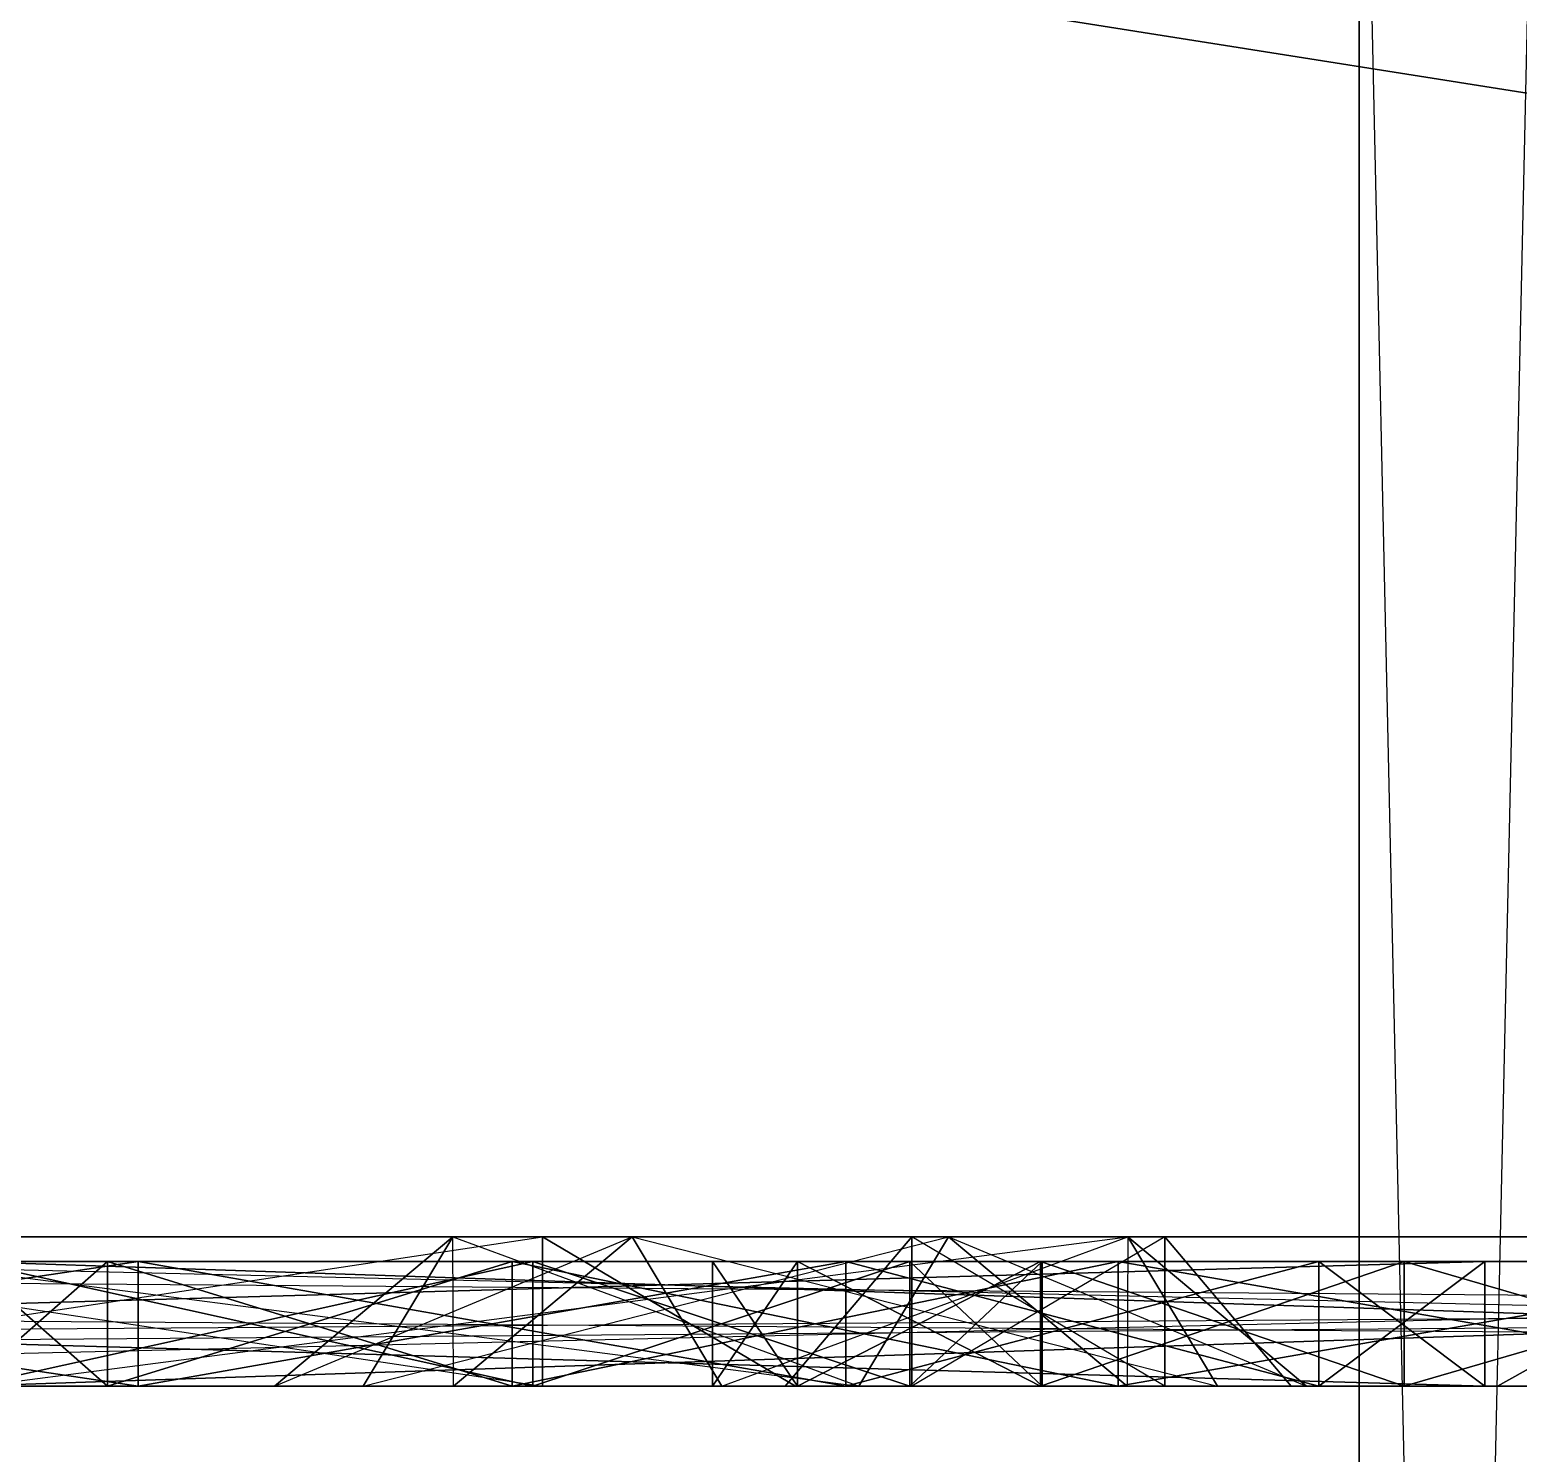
# Model space of a CAD drawing. Extents: x -14.5 to 19.3, y -2 to 15.6.
# Drawn here: x 11.976 to 12.574, y 0.473 to 1.045 of the extents above; entities that cross this region are included whole.
import ezdxf

# ---------------------------------------------------------------- set-up
doc = ezdxf.new("R2010")
doc.units = 0
doc.layers.add('UB3D', color=1, linetype='CONTINUOUS')

msp = doc.modelspace()

# ---------------------------------------------------------------- linework, layer by layer
at = {"layer": 'UB3D', "color": 175}
for points in [[(12.7, 2.25, 1.7), (12.313729, 1.061179, 1.7), (12.7, 0.999999, 1.7)], [(12.7, 2.25, 9.7), (12.7, 0.999999, 9.7), (12.313729, 1.061179, 9.7)], [(12.7, 0.999999, 1.7), (12.313729, 1.061179, 1.7), (12.313729, 1.061179, 9.7), (12.7, 0.999999, 9.7)]]:
    msp.add_3dface(points, dxfattribs=at)
at = {"layer": 'UB3D', "color": 254}
for points in [[(12.5824, -2, -1.1382), (12.7, 1.280011, -1.1382), (12.5098, -2, -1.2382)], [(12.7, 1.280011, -1.1382), (12.5098, -2, -1.2382), (12.5098, 1.280011, -1.2382)], [(12.5098, -2, -1.2382), (12.5098, 1.280011, -1.2382), (12.5098, -2, -1.3618)], [(12.5098, 1.280011, -1.2382), (12.5098, -2, -1.3618), (12.5098, 1.280011, -1.3618)], [(12.5098, -2, -1.3618), (12.5098, 1.280011, -1.3618), (12.5824, -2, -1.4618)], [(12.5098, 1.280011, -1.3618), (12.5824, -2, -1.4618), (12.5824, 1.280011, -1.4618)], [(12.5824, -2, 12.8618), (12.5824, 1.280011, 12.8618), (12.5098, -2, 12.7618)], [(12.5824, 1.280011, 12.8618), (12.5098, -2, 12.7618), (12.5098, 1.280011, 12.7618)], [(12.5098, -2, 12.7618), (12.5098, 1.280011, 12.7618), (12.5098, -2, 12.6382)], [(12.5098, 1.280011, 12.7618), (12.5098, -2, 12.6382), (12.5098, 1.280011, 12.6382)], [(12.5098, -2, 12.6382), (12.5098, 1.280011, 12.6382), (12.5824, -2, 12.5382)], [(12.5098, 1.280011, 12.6382), (12.5824, -2, 12.5382), (12.5824, 1.280011, 12.5382)]]:
    msp.add_3dface(points, dxfattribs=at)
at = {"layer": 'UB3D', "color": 2}
for points in [[(9.534, 0.56, -3.6975), (9.534, 0.5, -3.761), (17.334, 0.56, -3.6975)], [(9.534, 0.5, -3.761), (17.334, 0.56, -3.6975), (17.334, 0.5, -3.761)], [(9.534, 0.5, -3.507), (9.534, 0.56, -3.5705), (17.334, 0.5, -3.507)], [(9.534, 0.56, -3.5705), (17.334, 0.5, -3.507), (17.334, 0.56, -3.5705)], [(9.534, 0.56, -3.6975), (9.534, 0.56, -3.5705), (17.334, 0.56, -3.6975)], [(9.534, 0.56, -3.5705), (17.334, 0.56, -3.6975), (17.334, 0.56, -3.5705)], [(9.534, 0.56, -14.2975), (9.534, 0.5, -14.361), (17.334, 0.56, -14.2975)], [(9.534, 0.5, -14.361), (17.334, 0.56, -14.2975), (17.334, 0.5, -14.361)], [(9.534, 0.5, -14.107), (9.534, 0.56, -14.1705), (17.334, 0.5, -14.107)], [(9.534, 0.56, -14.1705), (17.334, 0.5, -14.107), (17.334, 0.56, -14.1705)], [(9.534, 0.56, -14.2975), (9.534, 0.56, -14.1705), (17.334, 0.56, -14.2975)], [(9.534, 0.56, -14.1705), (17.334, 0.56, -14.2975), (17.334, 0.56, -14.1705)], [(11.410001, 0.56, 9.675), (11.410001, 0.5, 9.65), (13.96, 0.56, 9.675)], [(11.410001, 0.5, 9.65), (13.96, 0.56, 9.675), (13.96, 0.5, 9.65)], [(11.410001, 0.5, 9.75), (11.410001, 0.56, 9.725), (13.96, 0.5, 9.75)], [(11.410001, 0.56, 9.725), (13.96, 0.5, 9.75), (13.96, 0.56, 9.725)], [(11.410001, 0.56, 9.675), (11.410001, 0.56, 9.725), (13.96, 0.56, 9.675)], [(11.410001, 0.56, 9.725), (13.96, 0.56, 9.675), (13.96, 0.56, 9.725)], [(11.410001, 0.56, 1.675), (11.410001, 0.5, 1.65), (13.96, 0.56, 1.675)], [(11.410001, 0.5, 1.65), (13.96, 0.56, 1.675), (13.96, 0.5, 1.65)], [(11.410001, 0.5, 1.75), (11.410001, 0.56, 1.725), (13.96, 0.5, 1.75)], [(11.410001, 0.56, 1.725), (13.96, 0.5, 1.75), (13.96, 0.56, 1.725)], [(11.410001, 0.56, 1.675), (11.410001, 0.56, 1.725), (13.96, 0.56, 1.675)], [(11.410001, 0.56, 1.725), (13.96, 0.56, 1.675), (13.96, 0.56, 1.725)], [(11.783555, 0.56, 4.6212), (11.783555, 0.5, 4.5704), (12.181777, 0.56, 4.6212)], [(11.783555, 0.5, 4.5704), (12.181777, 0.56, 4.6212), (12.181777, 0.5, 4.5704)], [(11.783555, 0.5, 4.7736), (11.783555, 0.56, 4.7228), (12.181777, 0.5, 4.7736)], [(11.783555, 0.56, 4.7228), (12.181777, 0.5, 4.7736), (12.181777, 0.56, 4.7228)], [(11.783555, 0.56, 4.6212), (11.783555, 0.56, 4.7228), (12.181777, 0.56, 4.6212)], [(11.783555, 0.56, 4.7228), (12.181777, 0.56, 4.6212), (12.181777, 0.56, 4.7228)], [(11.783555, 0.56, 5.1212), (11.783555, 0.5, 5.0704), (12.181777, 0.56, 5.1212)], [(11.783555, 0.5, 5.0704), (12.181777, 0.56, 5.1212), (12.181777, 0.5, 5.0704)], [(11.783555, 0.5, 5.2736), (11.783555, 0.56, 5.2228), (12.181777, 0.5, 5.2736)], [(11.783555, 0.56, 5.2228), (12.181777, 0.5, 5.2736), (12.181777, 0.56, 5.2228)], [(11.783555, 0.56, 5.1212), (11.783555, 0.56, 5.2228), (12.181777, 0.56, 5.1212)], [(11.783555, 0.56, 5.2228), (12.181777, 0.56, 5.1212), (12.181777, 0.56, 5.2228)], [(11.81111, 0.5, 5.243681), (11.847111, 0.56, 5.20784), (12.308887, 0.5, 5.743681)], [(11.847111, 0.56, 5.20784), (12.308887, 0.5, 5.743681), (12.344888, 0.56, 5.70784)], [(11.919111, 0.56, 5.13616), (11.847111, 0.56, 5.20784), (12.416888, 0.56, 5.63616)], [(11.847111, 0.56, 5.20784), (12.416888, 0.56, 5.63616), (12.344888, 0.56, 5.70784)], [(11.919111, 0.56, 5.13616), (11.955112, 0.5, 5.100319), (12.416888, 0.56, 5.63616)], [(11.955112, 0.5, 5.100319), (12.416888, 0.56, 5.63616), (12.452889, 0.5, 5.600319)], [(12.074096, 0.5, 4.635839), (12.109776, 0.5, 4.743681), (12.145777, 0.56, 4.70784)], [(12.146096, 0.5, 4.564159), (12.074096, 0.5, 4.635839), (12.217777, 0.56, 4.63616)], [(12.074096, 0.5, 4.635839), (12.217777, 0.56, 4.63616), (12.145777, 0.56, 4.70784)], [(12.074096, 0.5, 5.208161), (12.145777, 0.56, 5.13616), (12.109776, 0.5, 5.100319)], [(12.074096, 0.5, 5.208161), (12.146096, 0.5, 5.279841), (12.145777, 0.56, 5.13616)], [(12.109776, 0.5, 4.743681), (12.145777, 0.56, 4.70784), (12.308887, 0.5, 4.943681)], [(12.145777, 0.56, 5.13616), (12.109776, 0.5, 5.100319), (12.344888, 0.56, 4.93616)], [(12.109776, 0.5, 5.100319), (12.344888, 0.56, 4.93616), (12.308887, 0.5, 4.900319)], [(12.145777, 0.56, 4.70784), (12.308887, 0.5, 4.943681), (12.344888, 0.56, 4.90784)], [(12.217777, 0.56, 4.63616), (12.145777, 0.56, 4.70784), (12.416888, 0.56, 4.83616)], [(12.145777, 0.56, 4.70784), (12.416888, 0.56, 4.83616), (12.344888, 0.56, 4.90784)], [(12.146096, 0.5, 5.279841), (12.145777, 0.56, 5.13616), (12.217777, 0.56, 5.20784)], [(12.145777, 0.56, 5.13616), (12.217777, 0.56, 5.20784), (12.344888, 0.56, 4.93616)], [(12.146096, 0.5, 4.564159), (12.217777, 0.56, 4.63616), (12.253778, 0.5, 4.600319)], [(12.146096, 0.5, 5.279841), (12.253778, 0.5, 5.243681), (12.217777, 0.56, 5.20784)], [(12.181777, 0.56, 4.6212), (12.181777, 0.5, 4.5704), (12.283377, 0.5, 4.6212)], [(12.181777, 0.5, 4.7736), (12.181777, 0.56, 4.7228), (12.283377, 0.5, 4.7228)], [(12.181777, 0.56, 4.6212), (12.181777, 0.56, 4.7228), (12.283377, 0.5, 4.6212)], [(12.181777, 0.56, 4.7228), (12.283377, 0.5, 4.6212), (12.283377, 0.5, 4.7228)], [(12.181777, 0.56, 5.1212), (12.181777, 0.5, 5.0704), (12.283377, 0.5, 5.1212)], [(12.181777, 0.5, 5.2736), (12.181777, 0.56, 5.2228), (12.283377, 0.5, 5.2228)], [(12.181777, 0.56, 5.1212), (12.181777, 0.56, 5.2228), (12.283377, 0.5, 5.1212)], [(12.181777, 0.56, 5.2228), (12.283377, 0.5, 5.1212), (12.283377, 0.5, 5.2228)], [(12.217777, 0.56, 4.63616), (12.253778, 0.5, 4.600319), (12.416888, 0.56, 4.83616)], [(12.253778, 0.5, 5.243681), (12.217777, 0.56, 5.20784), (12.452889, 0.5, 5.043681)], [(12.217777, 0.56, 5.20784), (12.452889, 0.5, 5.043681), (12.416888, 0.56, 5.00784)], [(12.217777, 0.56, 5.20784), (12.344888, 0.56, 4.93616), (12.416888, 0.56, 5.00784)], [(12.253778, 0.5, 4.600319), (12.416888, 0.56, 4.83616), (12.452889, 0.5, 4.800319)], [(12.330088, 0.5, 5.0736), (12.330088, 0.56, 4.972), (12.279288, 0.5, 4.972)], [(12.330088, 0.56, 4.972), (12.279288, 0.5, 4.972), (12.330088, 0.56, 4.872)], [(12.279288, 0.5, 4.972), (12.330088, 0.56, 4.872), (12.279288, 0.5, 4.872)], [(12.330088, 0.56, 4.872), (12.279288, 0.5, 4.872), (12.330088, 0.5, 4.7704)], [(12.308887, 0.5, 4.943681), (12.344888, 0.56, 4.90784), (12.416569, 0.5, 4.979841)], [(12.344888, 0.56, 4.93616), (12.308887, 0.5, 4.900319), (12.416569, 0.5, 4.864159)], [(12.308887, 0.5, 5.743681), (12.344888, 0.56, 5.70784), (12.416569, 0.5, 5.779841)], [(12.330088, 0.5, 5.0736), (12.431688, 0.5, 5.0736), (12.330088, 0.56, 4.972)], [(12.431688, 0.5, 5.0736), (12.330088, 0.56, 4.972), (12.431688, 0.56, 4.972)], [(12.330088, 0.56, 4.972), (12.431688, 0.56, 4.972), (12.330088, 0.56, 4.872)], [(12.431688, 0.56, 4.972), (12.330088, 0.56, 4.872), (12.431688, 0.56, 4.872)], [(12.330088, 0.56, 4.872), (12.431688, 0.56, 4.872), (12.330088, 0.5, 4.7704)], [(12.431688, 0.56, 4.872), (12.330088, 0.5, 4.7704), (12.431688, 0.5, 4.7704)], [(12.416888, 0.56, 4.83616), (12.344888, 0.56, 4.90784), (12.488569, 0.5, 4.908161)], [(12.344888, 0.56, 4.90784), (12.488569, 0.5, 4.908161), (12.416569, 0.5, 4.979841)], [(12.344888, 0.56, 4.93616), (12.416888, 0.56, 5.00784), (12.416569, 0.5, 4.864159)], [(12.416888, 0.56, 5.63616), (12.344888, 0.56, 5.70784), (12.488569, 0.5, 5.708161)], [(12.344888, 0.56, 5.70784), (12.488569, 0.5, 5.708161), (12.416569, 0.5, 5.779841)], [(12.416888, 0.56, 5.00784), (12.416569, 0.5, 4.864159), (12.488569, 0.5, 4.935839)], [(12.416888, 0.56, 4.83616), (12.452889, 0.5, 4.800319), (12.488569, 0.5, 4.908161)], [(12.452889, 0.5, 5.043681), (12.416888, 0.56, 5.00784), (12.488569, 0.5, 4.935839)], [(12.416888, 0.56, 5.63616), (12.452889, 0.5, 5.600319), (12.488569, 0.5, 5.708161)], [(12.431688, 0.5, 5.0736), (12.482488, 0.5, 4.972), (12.431688, 0.56, 4.972)], [(12.482488, 0.5, 4.972), (12.431688, 0.56, 4.972), (12.482488, 0.5, 4.872)], [(12.431688, 0.56, 4.972), (12.482488, 0.5, 4.872), (12.431688, 0.56, 4.872)], [(12.482488, 0.5, 4.872), (12.431688, 0.56, 4.872), (12.431688, 0.5, 4.7704)]]:
    msp.add_3dface(points, dxfattribs=at)
at = {"layer": 'UB3D', "color": 253}
for points in [[(8.546198, 0.5, 5.677802), (8.591099, 0.55, 5.632901), (15.658198, 0.5, 12.789802)], [(8.591099, 0.55, 5.632901), (15.658198, 0.5, 12.789802), (15.703099, 0.55, 12.744901)], [(8.680901, 0.55, 5.543099), (8.591099, 0.55, 5.632901), (15.792901, 0.55, 12.655099)], [(8.591099, 0.55, 5.632901), (15.792901, 0.55, 12.655099), (15.703099, 0.55, 12.744901)], [(8.680901, 0.55, 5.543099), (8.725802, 0.5, 5.498198), (15.792901, 0.55, 12.655099)], [(8.725802, 0.5, 5.498198), (15.792901, 0.55, 12.655099), (15.837802, 0.5, 12.610198)], [(12.5603, 0.5, -10.8077), (10.8077, 0.5, -10.8077), (12.5603, 0.55, -10.8077)], [(10.8077, 0.5, -10.8077), (12.5603, 0.55, -10.8077), (10.8077, 0.55, -10.8077)], [(12.5603, 0.55, -10.8077), (10.8077, 0.55, -10.8077), (12.5603, 0.5, -10.8077)], [(10.8077, 0.55, -10.8077), (12.5603, 0.5, -10.8077), (10.8077, 0.5, -10.8077)], [(10.8077, 0.5, -12.5603), (12.5603, 0.5, -12.5603), (10.8077, 0.55, -12.5603)], [(12.5603, 0.5, -12.5603), (10.8077, 0.55, -12.5603), (12.5603, 0.55, -12.5603)], [(10.8077, 0.55, -12.5603), (12.5603, 0.55, -12.5603), (10.8077, 0.5, -12.5603)], [(12.5603, 0.55, -12.5603), (10.8077, 0.5, -12.5603), (12.5603, 0.5, -12.5603)], [(10.8077, 0.55, -10.8077), (11.684, 0.55, -10.9855), (12.5603, 0.55, -10.8077)], [(10.8077, 0.55, -12.5603), (12.5603, 0.55, -12.5603), (11.820271, 0.55, -12.369079)], [(11.270915, 0.55, -5.411172), (12.097085, 0.55, -5.411172), (11.197154, 0.55, -5.455383)], [(12.097085, 0.55, -5.411172), (11.197154, 0.55, -5.455383), (12.170846, 0.55, -5.455383)], [(11.197154, 0.55, -5.455383), (12.170846, 0.55, -5.455383), (11.684, 0.55, -5.4855)], [(11.684, 0.55, -6.8825), (11.197154, 0.55, -6.912617), (12.239919, 0.55, -6.861389)], [(11.270915, 0.55, -6.956828), (12.170846, 0.55, -6.912617), (11.197154, 0.55, -6.912617)], [(12.170846, 0.55, -6.912617), (11.197154, 0.55, -6.912617), (12.239919, 0.55, -6.861389)], [(11.348655, 0.55, -5.374404), (12.019345, 0.55, -5.374404), (11.270915, 0.55, -5.411172)], [(12.019345, 0.55, -5.374404), (11.270915, 0.55, -5.411172), (12.097085, 0.55, -5.411172)], [(11.348655, 0.55, -6.993596), (12.097085, 0.55, -6.956828), (11.270915, 0.55, -6.956828)], [(12.097085, 0.55, -6.956828), (11.270915, 0.55, -6.956828), (12.170846, 0.55, -6.912617)], [(11.938376, 0.55, -5.345433), (11.348655, 0.55, -5.374404), (12.019345, 0.55, -5.374404)], [(11.429624, 0.55, -7.022567), (12.019345, 0.55, -6.993596), (11.348655, 0.55, -6.993596)], [(12.019345, 0.55, -6.993596), (11.348655, 0.55, -6.993596), (12.097085, 0.55, -6.956828)], [(11.938376, 0.55, -7.022567), (11.429624, 0.55, -7.022567), (12.019345, 0.55, -6.993596)], [(12.019345, 0.5, -5.374404), (11.684, 0.5, -5.3077), (12.019345, 0.55, -5.374404)], [(11.684, 0.5, -5.3077), (12.019345, 0.55, -5.374404), (11.684, 0.55, -5.3077)], [(12.019345, 0.55, -5.374404), (11.684, 0.55, -5.3077), (12.019345, 0.5, -5.374404)], [(11.684, 0.55, -5.3077), (12.019345, 0.5, -5.374404), (11.684, 0.5, -5.3077)], [(11.684, 0.5, -7.0603), (12.019345, 0.5, -6.993595), (11.684, 0.55, -7.0603)], [(12.019345, 0.5, -6.993595), (11.684, 0.55, -7.0603), (12.019345, 0.55, -6.993595)], [(11.684, 0.55, -7.0603), (12.019345, 0.55, -6.993595), (11.684, 0.5, -7.0603)], [(12.019345, 0.55, -6.993595), (11.684, 0.5, -7.0603), (12.019345, 0.5, -6.993595)], [(12.170846, 0.55, -5.455383), (11.684, 0.55, -5.4855), (11.752465, 0.55, -5.488863)], [(11.684, 0.55, -6.8825), (12.239919, 0.55, -6.861389), (11.752465, 0.55, -6.879137)], [(12.5603, 0.55, -10.8077), (11.684, 0.55, -10.9855), (11.752465, 0.55, -10.988863)], [(11.820271, 0.55, -5.498921), (12.170846, 0.55, -5.455383), (11.752465, 0.55, -5.488863)], [(11.752465, 0.55, -6.879137), (12.239919, 0.55, -6.861389), (11.820271, 0.55, -6.869079)], [(12.5603, 0.55, -10.8077), (11.752465, 0.55, -10.988863), (11.820271, 0.55, -10.998921)], [(11.820271, 0.55, -5.498921), (11.886764, 0.55, -5.515577), (12.239919, 0.55, -5.506611)], [(11.820271, 0.55, -5.498921), (12.239919, 0.55, -5.506611), (12.170846, 0.55, -5.455383)], [(11.886764, 0.55, -6.852423), (11.820271, 0.55, -6.869079), (12.239919, 0.55, -6.861389)], [(12.5603, 0.55, -10.8077), (11.820271, 0.55, -10.998921), (11.886764, 0.55, -11.015577)], [(12.5603, 0.55, -12.5603), (11.886764, 0.55, -12.352423), (11.820271, 0.55, -12.369079)], [(11.951304, 0.55, -5.53867), (12.239919, 0.55, -5.506611), (11.886764, 0.55, -5.515577)], [(11.886764, 0.55, -6.852423), (12.239919, 0.55, -6.861389), (12.303638, 0.55, -6.803638)], [(11.886764, 0.55, -6.852423), (12.303638, 0.55, -6.803638), (11.951304, 0.55, -6.82933)], [(12.5603, 0.55, -10.8077), (11.886764, 0.55, -11.015577), (11.951304, 0.55, -11.03867)], [(12.5603, 0.55, -12.5603), (11.951304, 0.55, -12.32933), (11.886764, 0.55, -12.352423)], [(12.00709, 0.5, -1.012987), (11.95, 0.5, -1.3), (12.00709, 0.55, -1.012987)], [(11.95, 0.5, -1.3), (12.00709, 0.55, -1.012987), (11.95, 0.55, -1.3)], [(12.00709, 0.55, -1.012987), (11.95, 0.55, -1.3), (12.00709, 0.5, -1.012987)], [(11.95, 0.55, -1.3), (12.00709, 0.5, -1.012987), (11.95, 0.5, -1.3)], [(11.95, 0.5, -1.3), (12.00709, 0.5, -1.587012), (11.95, 0.55, -1.3)], [(12.00709, 0.5, -1.587012), (11.95, 0.55, -1.3), (12.00709, 0.55, -1.587012)], [(11.95, 0.55, -1.3), (12.00709, 0.55, -1.587012), (11.95, 0.5, -1.3)], [(12.00709, 0.55, -1.587012), (11.95, 0.5, -1.3), (12.00709, 0.5, -1.587012)], [(12.252167, 0.55, -1.344108), (12.25, 0.55, -1.3), (11.95, 0.55, -1.3)], [(12.25, 0.55, -1.3), (11.95, 0.55, -1.3), (12.252167, 0.55, -1.255892)], [(11.95, 0.55, -1.3), (12.252167, 0.55, -1.255892), (11.953611, 0.55, -1.226487)], [(11.953611, 0.55, -1.373513), (12.252167, 0.55, -1.344108), (11.95, 0.55, -1.3)], [(13.45, 0.5, 13.45), (11.95, 0.5, 13.45), (13.45, 0.55, 13.45)], [(11.95, 0.5, 13.45), (13.45, 0.55, 13.45), (11.95, 0.55, 13.45)], [(13.45, 0.55, 13.45), (11.95, 0.55, 13.45), (13.45, 0.5, 13.45)], [(11.95, 0.55, 13.45), (13.45, 0.5, 13.45), (11.95, 0.5, 13.45)], [(11.95, 0.5, 11.95), (13.45, 0.5, 11.95), (11.95, 0.55, 11.95)], [(13.45, 0.5, 11.95), (11.95, 0.55, 11.95), (13.45, 0.55, 11.95)], [(11.95, 0.55, 11.95), (13.45, 0.55, 11.95), (11.95, 0.5, 11.95)], [(13.45, 0.55, 11.95), (11.95, 0.5, 11.95), (13.45, 0.5, 11.95)], [(11.95, 0.55, 13.45), (11.95, 0.55, 11.95), (12.284254, 0.55, 12.527792)], [(11.95, 0.55, 13.45), (12.284254, 0.55, 12.527792), (12.269377, 0.55, 12.569372)], [(11.95, 0.55, 13.45), (12.269377, 0.55, 12.569372), (12.258647, 0.55, 12.612209)], [(11.95, 0.55, 13.45), (12.258647, 0.55, 12.612209), (12.252167, 0.55, 12.655892)], [(11.95, 0.55, 13.45), (12.252167, 0.55, 12.655892), (12.25, 0.55, 12.7)], [(11.95, 0.55, 13.45), (12.25, 0.55, 12.7), (12.252167, 0.55, 12.744108)], [(11.95, 0.55, 13.45), (12.252167, 0.55, 12.744108), (12.258647, 0.55, 12.787791)], [(11.95, 0.55, 13.45), (12.258647, 0.55, 12.787791), (12.269377, 0.55, 12.830628)], [(11.95, 0.55, 13.45), (12.269377, 0.55, 12.830628), (12.284254, 0.55, 12.872208)], [(11.95, 0.55, 13.45), (12.284254, 0.55, 12.872208), (12.303135, 0.55, 12.912129)], [(11.95, 0.55, 13.45), (12.303135, 0.55, 12.912129), (12.325839, 0.55, 12.950007)], [(11.95, 0.55, 13.45), (12.325839, 0.55, 12.950007), (12.352145, 0.55, 12.985477)], [(11.95, 0.55, 13.45), (12.352145, 0.55, 12.985477), (12.381802, 0.55, 13.018198)], [(11.95, 0.55, 13.45), (12.381802, 0.55, 13.018198), (12.414523, 0.55, 13.047855)], [(11.95, 0.55, 13.45), (12.414523, 0.55, 13.047855), (12.449993, 0.55, 13.074161)], [(11.95, 0.55, 13.45), (12.449993, 0.55, 13.074161), (12.487871, 0.55, 13.096865)], [(11.95, 0.55, 13.45), (12.487871, 0.55, 13.096865), (12.527792, 0.55, 13.115746)], [(11.95, 0.55, 13.45), (12.527792, 0.55, 13.115746), (12.569372, 0.55, 13.130623)], [(11.95, 0.55, 13.45), (12.569372, 0.55, 13.130623), (12.612209, 0.55, 13.141353)], [(11.95, 0.55, 13.45), (12.612209, 0.55, 13.141353), (12.655892, 0.55, 13.147833)], [(11.95, 0.55, 13.45), (12.655892, 0.55, 13.147833), (12.7, 0.55, 13.15)], [(11.95, 0.55, 13.45), (12.7, 0.55, 13.15), (13.45, 0.55, 13.45)], [(11.95, 0.55, 11.95), (13.45, 0.55, 11.95), (12.872208, 0.55, 12.284254)], [(11.95, 0.55, 11.95), (12.872208, 0.55, 12.284254), (12.830628, 0.55, 12.269377)], [(11.95, 0.55, 11.95), (12.830628, 0.55, 12.269377), (12.787791, 0.55, 12.258647)], [(11.95, 0.55, 11.95), (12.787791, 0.55, 12.258647), (12.744108, 0.55, 12.252167)], [(11.95, 0.55, 11.95), (12.744108, 0.55, 12.252167), (12.7, 0.55, 12.25)], [(11.95, 0.55, 11.95), (12.7, 0.55, 12.25), (12.655892, 0.55, 12.252167)], [(11.95, 0.55, 11.95), (12.655892, 0.55, 12.252167), (12.612209, 0.55, 12.258647)], [(11.95, 0.55, 11.95), (12.612209, 0.55, 12.258647), (12.569372, 0.55, 12.269377)], [(11.95, 0.55, 11.95), (12.569372, 0.55, 12.269377), (12.527792, 0.55, 12.284254)], [(11.95, 0.55, 11.95), (12.527792, 0.55, 12.284254), (12.487871, 0.55, 12.303135)], [(11.95, 0.55, 11.95), (12.487871, 0.55, 12.303135), (12.449993, 0.55, 12.325839)], [(11.95, 0.55, 11.95), (12.449993, 0.55, 12.325839), (12.414523, 0.55, 12.352145)], [(11.95, 0.55, 11.95), (12.414523, 0.55, 12.352145), (12.381802, 0.55, 12.381802)], [(11.95, 0.55, 11.95), (12.381802, 0.55, 12.381802), (12.352145, 0.55, 12.414523)], [(11.95, 0.55, 11.95), (12.352145, 0.55, 12.414523), (12.325839, 0.55, 12.449993)], [(11.95, 0.55, 11.95), (12.325839, 0.55, 12.449993), (12.303135, 0.55, 12.487871)], [(11.95, 0.55, 11.95), (12.303135, 0.55, 12.487871), (12.284254, 0.55, 12.527792)], [(12.177914, 0.5, -5.690085), (11.951304, 0.5, -5.53867), (12.177914, 0.55, -5.690085)], [(11.951304, 0.5, -5.53867), (12.177914, 0.55, -5.690085), (11.951304, 0.55, -5.53867)], [(12.177914, 0.55, -5.690085), (11.951304, 0.55, -5.53867), (12.177914, 0.5, -5.690085)], [(11.951304, 0.55, -5.53867), (12.177914, 0.5, -5.690085), (11.951304, 0.5, -5.53867)], [(11.951304, 0.5, -6.829329), (12.177914, 0.5, -6.677914), (11.951304, 0.55, -6.829329)], [(12.177914, 0.5, -6.677914), (11.951304, 0.55, -6.829329), (12.177914, 0.55, -6.677914)], [(11.951304, 0.55, -6.829329), (12.177914, 0.55, -6.677914), (11.951304, 0.5, -6.829329)], [(12.177914, 0.55, -6.677914), (11.951304, 0.5, -6.829329), (12.177914, 0.5, -6.677914)], [(11.951304, 0.55, -5.53867), (12.013271, 0.55, -5.567978), (12.303638, 0.55, -5.564362)], [(11.951304, 0.55, -5.53867), (12.303638, 0.55, -5.564362), (12.239919, 0.55, -5.506611)], [(12.013271, 0.55, -6.800022), (11.951304, 0.55, -6.82933), (12.303638, 0.55, -6.803638)], [(12.177914, 0.5, -11.190085), (11.951304, 0.5, -11.03867), (12.177914, 0.55, -11.190085)], [(11.951304, 0.5, -11.03867), (12.177914, 0.55, -11.190085), (11.951304, 0.55, -11.03867)], [(12.177914, 0.55, -11.190085), (11.951304, 0.55, -11.03867), (12.177914, 0.5, -11.190085)], [(11.951304, 0.55, -11.03867), (12.177914, 0.5, -11.190085), (11.951304, 0.5, -11.03867)], [(11.951304, 0.5, -12.329329), (12.177914, 0.5, -12.177914), (11.951304, 0.55, -12.329329)], [(12.177914, 0.5, -12.177914), (11.951304, 0.55, -12.329329), (12.177914, 0.55, -12.177914)], [(11.951304, 0.55, -12.329329), (12.177914, 0.55, -12.177914), (11.951304, 0.5, -12.329329)], [(12.177914, 0.55, -12.177914), (11.951304, 0.5, -12.329329), (12.177914, 0.5, -12.177914)], [(12.5603, 0.55, -10.8077), (11.951304, 0.55, -11.03867), (12.013271, 0.55, -11.067978)], [(12.5603, 0.55, -12.5603), (12.013271, 0.55, -12.300022), (11.951304, 0.55, -12.32933)], [(12.252167, 0.55, -1.255892), (11.953611, 0.55, -1.226487), (12.258647, 0.55, -1.212209)], [(11.953611, 0.55, -1.226487), (12.258647, 0.55, -1.212209), (11.964411, 0.55, -1.153682)], [(11.953611, 0.55, -1.373513), (11.964411, 0.55, -1.446318), (12.269377, 0.55, -1.430628)], [(11.953611, 0.55, -1.373513), (12.269377, 0.55, -1.430628), (12.258647, 0.55, -1.387791)], [(11.953611, 0.55, -1.373513), (12.258647, 0.55, -1.387791), (12.252167, 0.55, -1.344108)], [(11.982295, 0.55, -1.082286), (11.964411, 0.55, -1.153682), (12.284254, 0.55, -1.127792)], [(12.258647, 0.55, -1.212209), (11.964411, 0.55, -1.153682), (12.269377, 0.55, -1.169372)], [(11.964411, 0.55, -1.153682), (12.269377, 0.55, -1.169372), (12.284254, 0.55, -1.127792)], [(11.982295, 0.55, -1.517714), (12.303135, 0.55, -1.512129), (11.964411, 0.55, -1.446318)], [(12.303135, 0.55, -1.512129), (11.964411, 0.55, -1.446318), (12.284254, 0.55, -1.472208)], [(11.964411, 0.55, -1.446318), (12.284254, 0.55, -1.472208), (12.269377, 0.55, -1.430628)], [(11.982295, 0.55, -1.082286), (12.284254, 0.55, -1.127792), (12.303135, 0.55, -1.087871)], [(11.982295, 0.55, -1.082286), (12.303135, 0.55, -1.087871), (12.325839, 0.55, -1.049993)], [(11.982295, 0.55, -1.082286), (12.325839, 0.55, -1.049993), (12.00709, 0.55, -1.012987)], [(12.352145, 0.55, -1.585477), (12.325839, 0.55, -1.550007), (11.982295, 0.55, -1.517714)], [(12.325839, 0.55, -1.550007), (11.982295, 0.55, -1.517714), (12.303135, 0.55, -1.512129)], [(12.00709, 0.55, -1.587013), (12.352145, 0.55, -1.585477), (11.982295, 0.55, -1.517714)], [(12.169669, 0.5, -0.769669), (12.00709, 0.5, -1.012987), (12.169669, 0.55, -0.769669)], [(12.00709, 0.5, -1.012987), (12.169669, 0.55, -0.769669), (12.00709, 0.55, -1.012987)], [(12.169669, 0.55, -0.769669), (12.00709, 0.55, -1.012987), (12.169669, 0.5, -0.769669)], [(12.00709, 0.55, -1.012987), (12.169669, 0.5, -0.769669), (12.00709, 0.5, -1.012987)], [(12.00709, 0.5, -1.587012), (12.169669, 0.5, -1.83033), (12.00709, 0.55, -1.587012)], [(12.169669, 0.5, -1.83033), (12.00709, 0.55, -1.587012), (12.169669, 0.55, -1.83033)], [(12.00709, 0.55, -1.587012), (12.169669, 0.55, -1.83033), (12.00709, 0.5, -1.587012)], [(12.169669, 0.55, -1.83033), (12.00709, 0.5, -1.587012), (12.169669, 0.5, -1.83033)], [(12.325839, 0.55, -1.049993), (12.352145, 0.55, -1.014523), (12.00709, 0.55, -1.012987)], [(12.352145, 0.55, -1.014523), (12.00709, 0.55, -1.012987), (12.381802, 0.55, -0.981802)], [(12.00709, 0.55, -1.012987), (12.381802, 0.55, -0.981802), (12.038559, 0.55, -0.946452)], [(12.00709, 0.55, -1.587013), (12.038559, 0.55, -1.653548), (12.414523, 0.55, -1.647855)], [(12.00709, 0.55, -1.587013), (12.414523, 0.55, -1.647855), (12.381802, 0.55, -1.618198)], [(12.00709, 0.55, -1.587013), (12.381802, 0.55, -1.618198), (12.352145, 0.55, -1.585477)], [(12.072066, 0.55, -5.603218), (12.303638, 0.55, -5.564362), (12.013271, 0.55, -5.567978)], [(12.013271, 0.55, -6.800022), (12.303638, 0.55, -6.803638), (12.361389, 0.55, -6.739919)], [(12.013271, 0.55, -6.800022), (12.361389, 0.55, -6.739919), (12.072066, 0.55, -6.764782)], [(12.5603, 0.55, -10.8077), (12.013271, 0.55, -11.067978), (12.072066, 0.55, -11.103218)], [(12.5603, 0.55, -12.5603), (12.072066, 0.55, -12.264782), (12.013271, 0.55, -12.300022)], [(12.303637, 0.5, -5.564362), (12.019345, 0.5, -5.374404), (12.303637, 0.55, -5.564362)], [(12.019345, 0.5, -5.374404), (12.303637, 0.55, -5.564362), (12.019345, 0.55, -5.374404)], [(12.303637, 0.55, -5.564362), (12.019345, 0.55, -5.374404), (12.303637, 0.5, -5.564362)], [(12.019345, 0.55, -5.374404), (12.303637, 0.5, -5.564362), (12.019345, 0.5, -5.374404)], [(12.019345, 0.5, -6.993595), (12.303637, 0.5, -6.803637), (12.019345, 0.55, -6.993595)], [(12.303637, 0.5, -6.803637), (12.019345, 0.55, -6.993595), (12.303637, 0.55, -6.803637)], [(12.019345, 0.55, -6.993595), (12.303637, 0.55, -6.803637), (12.019345, 0.5, -6.993595)], [(12.303637, 0.55, -6.803637), (12.019345, 0.5, -6.993595), (12.303637, 0.5, -6.803637)], [(12.076398, 0.55, -0.883322), (12.038559, 0.55, -0.946452), (12.449993, 0.55, -0.925839)], [(12.381802, 0.55, -0.981802), (12.038559, 0.55, -0.946452), (12.414523, 0.55, -0.952145)], [(12.038559, 0.55, -0.946452), (12.414523, 0.55, -0.952145), (12.449993, 0.55, -0.925839)], [(12.038559, 0.55, -1.653548), (12.076398, 0.55, -1.716678), (12.527792, 0.55, -1.715746)], [(12.038559, 0.55, -1.653548), (12.527792, 0.55, -1.715746), (12.487871, 0.55, -1.696865)], [(12.038559, 0.55, -1.653548), (12.487871, 0.55, -1.696865), (12.449993, 0.55, -1.674161)], [(12.038559, 0.55, -1.653548), (12.449993, 0.55, -1.674161), (12.414523, 0.55, -1.647855)], [(12.072066, 0.55, -5.603218), (12.127124, 0.55, -5.644052), (12.361389, 0.55, -5.628081)], [(12.072066, 0.55, -5.603218), (12.361389, 0.55, -5.628081), (12.303638, 0.55, -5.564362)], [(12.127124, 0.55, -6.723948), (12.072066, 0.55, -6.764782), (12.361389, 0.55, -6.739919)], [(12.5603, 0.55, -10.8077), (12.072066, 0.55, -11.103218), (12.127124, 0.55, -11.144052)], [(12.5603, 0.55, -12.5603), (12.127124, 0.55, -12.223948), (12.072066, 0.55, -12.264782)], [(12.120242, 0.55, -0.824205), (12.076398, 0.55, -0.883322), (12.569372, 0.55, -0.869377)], [(12.076398, 0.55, -0.883322), (12.449993, 0.55, -0.925839), (12.487871, 0.55, -0.903135)], [(12.076398, 0.55, -0.883322), (12.487871, 0.55, -0.903135), (12.527792, 0.55, -0.884254)], [(12.076398, 0.55, -0.883322), (12.527792, 0.55, -0.884254), (12.569372, 0.55, -0.869377)], [(12.076398, 0.55, -1.716678), (12.120242, 0.55, -1.775795), (12.655892, 0.55, -1.747833)], [(12.076398, 0.55, -1.716678), (12.655892, 0.55, -1.747833), (12.612209, 0.55, -1.741353)], [(12.076398, 0.55, -1.716678), (12.612209, 0.55, -1.741353), (12.569372, 0.55, -1.730623)], [(12.076398, 0.55, -1.716678), (12.569372, 0.55, -1.730623), (12.527792, 0.55, -1.715746)], [(12.16967, 0.55, -0.76967), (13.23033, 0.55, -0.76967), (12.120242, 0.55, -0.824205)], [(13.23033, 0.55, -0.76967), (12.120242, 0.55, -0.824205), (13.279758, 0.55, -0.824205)], [(12.120242, 0.55, -0.824205), (13.279758, 0.55, -0.824205), (12.7, 0.55, -0.85)], [(12.120242, 0.55, -0.824205), (12.569372, 0.55, -0.869377), (12.612209, 0.55, -0.858647)], [(12.120242, 0.55, -0.824205), (12.612209, 0.55, -0.858647), (12.655892, 0.55, -0.852167)], [(12.120242, 0.55, -0.824205), (12.655892, 0.55, -0.852167), (12.7, 0.55, -0.85)], [(12.16967, 0.55, -1.83033), (13.279758, 0.55, -1.775795), (12.120242, 0.55, -1.775795)], [(13.279758, 0.55, -1.775795), (12.120242, 0.55, -1.775795), (12.7, 0.55, -1.75)], [(12.120242, 0.55, -1.775795), (12.7, 0.55, -1.75), (12.655892, 0.55, -1.747833)], [(12.177914, 0.55, -5.690086), (12.361389, 0.55, -5.628081), (12.127124, 0.55, -5.644052)], [(12.127124, 0.55, -6.723948), (12.361389, 0.55, -6.739919), (12.412617, 0.55, -6.670846)], [(12.127124, 0.55, -6.723948), (12.412617, 0.55, -6.670846), (12.177914, 0.55, -6.677914)], [(12.5603, 0.55, -10.8077), (12.127124, 0.55, -11.144052), (12.177914, 0.55, -11.190086)], [(12.5603, 0.55, -12.5603), (12.177914, 0.55, -12.177914), (12.127124, 0.55, -12.223948)], [(12.412987, 0.5, -0.60709), (12.169669, 0.5, -0.769669), (12.412987, 0.55, -0.60709)], [(12.169669, 0.5, -0.769669), (12.412987, 0.55, -0.60709), (12.169669, 0.55, -0.769669)], [(12.412987, 0.55, -0.60709), (12.169669, 0.55, -0.769669), (12.412987, 0.5, -0.60709)], [(12.169669, 0.55, -0.769669), (12.412987, 0.5, -0.60709), (12.169669, 0.5, -0.769669)], [(12.169669, 0.5, -1.83033), (12.412987, 0.5, -1.992909), (12.169669, 0.55, -1.83033)], [(12.412987, 0.5, -1.992909), (12.169669, 0.55, -1.83033), (12.412987, 0.55, -1.992909)], [(12.169669, 0.55, -1.83033), (12.412987, 0.55, -1.992909), (12.169669, 0.5, -1.83033)], [(12.412987, 0.55, -1.992909), (12.169669, 0.5, -1.83033), (12.412987, 0.5, -1.992909)], [(12.224205, 0.55, -0.720242), (13.175795, 0.55, -0.720242), (12.16967, 0.55, -0.76967)], [(13.175795, 0.55, -0.720242), (12.16967, 0.55, -0.76967), (13.23033, 0.55, -0.76967)], [(12.224205, 0.55, -1.879758), (13.23033, 0.55, -1.83033), (12.16967, 0.55, -1.83033)], [(13.23033, 0.55, -1.83033), (12.16967, 0.55, -1.83033), (13.279758, 0.55, -1.775795)], [(12.329329, 0.5, -5.916695), (12.177914, 0.5, -5.690085), (12.329329, 0.55, -5.916695)], [(12.177914, 0.5, -5.690085), (12.329329, 0.55, -5.916695), (12.177914, 0.55, -5.690085)], [(12.329329, 0.55, -5.916695), (12.177914, 0.55, -5.690085), (12.329329, 0.5, -5.916695)], [(12.177914, 0.55, -5.690085), (12.329329, 0.5, -5.916695), (12.177914, 0.5, -5.690085)], [(12.177914, 0.5, -6.677914), (12.329329, 0.5, -6.451304), (12.177914, 0.55, -6.677914)], [(12.329329, 0.5, -6.451304), (12.177914, 0.55, -6.677914), (12.329329, 0.55, -6.451304)], [(12.177914, 0.55, -6.677914), (12.329329, 0.55, -6.451304), (12.177914, 0.5, -6.677914)], [(12.329329, 0.55, -6.451304), (12.177914, 0.5, -6.677914), (12.329329, 0.5, -6.451304)], [(12.223948, 0.55, -5.740876), (12.412617, 0.55, -5.697154), (12.177914, 0.55, -5.690086)], [(12.412617, 0.55, -5.697154), (12.177914, 0.55, -5.690086), (12.361389, 0.55, -5.628081)], [(12.177914, 0.55, -6.677914), (12.412617, 0.55, -6.670846), (12.223948, 0.55, -6.627124)], [(12.329329, 0.5, -11.416695), (12.177914, 0.5, -11.190085), (12.329329, 0.55, -11.416695)], [(12.177914, 0.5, -11.190085), (12.329329, 0.55, -11.416695), (12.177914, 0.55, -11.190085)], [(12.329329, 0.55, -11.416695), (12.177914, 0.55, -11.190085), (12.329329, 0.5, -11.416695)], [(12.177914, 0.55, -11.190085), (12.329329, 0.5, -11.416695), (12.177914, 0.5, -11.190085)], [(12.177914, 0.5, -12.177914), (12.329329, 0.5, -11.951304), (12.177914, 0.55, -12.177914)], [(12.329329, 0.5, -11.951304), (12.177914, 0.55, -12.177914), (12.329329, 0.55, -11.951304)], [(12.177914, 0.55, -12.177914), (12.329329, 0.55, -11.951304), (12.177914, 0.5, -12.177914)], [(12.329329, 0.55, -11.951304), (12.177914, 0.5, -12.177914), (12.329329, 0.5, -11.951304)], [(12.5603, 0.55, -10.8077), (12.177914, 0.55, -11.190086), (12.223948, 0.55, -11.240876)], [(12.5603, 0.55, -12.5603), (12.223948, 0.55, -12.127124), (12.177914, 0.55, -12.177914)], [(12.264782, 0.55, -5.795934), (12.456828, 0.55, -5.770915), (12.223948, 0.55, -5.740876)], [(12.456828, 0.55, -5.770915), (12.223948, 0.55, -5.740876), (12.412617, 0.55, -5.697154)], [(12.412617, 0.55, -6.670846), (12.223948, 0.55, -6.627124), (12.456828, 0.55, -6.597085)], [(12.223948, 0.55, -6.627124), (12.456828, 0.55, -6.597085), (12.264782, 0.55, -6.572066)], [(12.5603, 0.55, -10.8077), (12.223948, 0.55, -11.240876), (12.264782, 0.55, -11.295934)], [(12.5603, 0.55, -12.5603), (12.264782, 0.55, -12.072066), (12.223948, 0.55, -12.127124)], [(12.283322, 0.55, -0.676398), (13.116678, 0.55, -0.676398), (12.224205, 0.55, -0.720242)], [(13.116678, 0.55, -0.676398), (12.224205, 0.55, -0.720242), (13.175795, 0.55, -0.720242)], [(12.283322, 0.55, -1.923602), (13.175795, 0.55, -1.879758), (12.224205, 0.55, -1.879758)], [(13.175795, 0.55, -1.879758), (12.224205, 0.55, -1.879758), (13.23033, 0.55, -1.83033)], [(12.284254, 0.5, -1.127792), (12.25, 0.5, -1.3), (12.284254, 0.55, -1.127792)], [(12.25, 0.5, -1.3), (12.284254, 0.55, -1.127792), (12.25, 0.55, -1.3)], [(12.284254, 0.55, -1.127792), (12.25, 0.55, -1.3), (12.284254, 0.5, -1.127792)], [(12.25, 0.55, -1.3), (12.284254, 0.5, -1.127792), (12.25, 0.5, -1.3)], [(12.25, 0.5, -1.3), (12.284254, 0.5, -1.472207), (12.25, 0.55, -1.3)], [(12.284254, 0.5, -1.472207), (12.25, 0.55, -1.3), (12.284254, 0.55, -1.472207)], [(12.25, 0.55, -1.3), (12.284254, 0.55, -1.472207), (12.25, 0.5, -1.3)], [(12.284254, 0.55, -1.472207), (12.25, 0.5, -1.3), (12.284254, 0.5, -1.472207)], [(12.284254, 0.5, 12.872207), (12.25, 0.5, 12.7), (12.284254, 0.55, 12.872207)], [(12.25, 0.5, 12.7), (12.284254, 0.55, 12.872207), (12.25, 0.55, 12.7)], [(12.284254, 0.55, 12.872207), (12.25, 0.55, 12.7), (12.284254, 0.5, 12.872207)], [(12.25, 0.55, 12.7), (12.284254, 0.5, 12.872207), (12.25, 0.5, 12.7)], [(12.25, 0.5, 12.7), (12.284254, 0.5, 12.527792), (12.25, 0.55, 12.7)], [(12.284254, 0.5, 12.527792), (12.25, 0.55, 12.7), (12.284254, 0.55, 12.527792)], [(12.25, 0.55, 12.7), (12.284254, 0.55, 12.527792), (12.25, 0.5, 12.7)], [(12.284254, 0.55, 12.527792), (12.25, 0.5, 12.7), (12.284254, 0.5, 12.527792)], [(12.300022, 0.55, -5.854729), (12.493596, 0.55, -5.848655), (12.264782, 0.55, -5.795934)], [(12.493596, 0.55, -5.848655), (12.264782, 0.55, -5.795934), (12.456828, 0.55, -5.770915)], [(12.456828, 0.55, -6.597085), (12.264782, 0.55, -6.572066), (12.493596, 0.55, -6.519345)], [(12.264782, 0.55, -6.572066), (12.493596, 0.55, -6.519345), (12.300022, 0.55, -6.513271)], [(12.5603, 0.55, -10.8077), (12.264782, 0.55, -11.295934), (12.300022, 0.55, -11.354729)], [(12.5603, 0.55, -12.5603), (12.300022, 0.55, -12.013271), (12.264782, 0.55, -12.072066)], [(12.346452, 0.55, -0.638559), (13.053548, 0.55, -0.638559), (12.283322, 0.55, -0.676398)], [(13.053548, 0.55, -0.638559), (12.283322, 0.55, -0.676398), (13.116678, 0.55, -0.676398)], [(12.346452, 0.55, -1.961441), (13.116678, 0.55, -1.923602), (12.283322, 0.55, -1.923602)], [(13.116678, 0.55, -1.923602), (12.283322, 0.55, -1.923602), (13.175795, 0.55, -1.879758)], [(12.381801, 0.5, -0.981801), (12.284254, 0.5, -1.127792), (12.381801, 0.55, -0.981801)], [(12.284254, 0.5, -1.127792), (12.381801, 0.55, -0.981801), (12.284254, 0.55, -1.127792)], [(12.381801, 0.55, -0.981801), (12.284254, 0.55, -1.127792), (12.381801, 0.5, -0.981801)], [(12.284254, 0.55, -1.127792), (12.381801, 0.5, -0.981801), (12.284254, 0.5, -1.127792)], [(12.284254, 0.5, -1.472207), (12.381801, 0.5, -1.618198), (12.284254, 0.55, -1.472207)], [(12.381801, 0.5, -1.618198), (12.284254, 0.55, -1.472207), (12.381801, 0.55, -1.618198)], [(12.284254, 0.55, -1.472207), (12.381801, 0.55, -1.618198), (12.284254, 0.5, -1.472207)], [(12.381801, 0.55, -1.618198), (12.284254, 0.5, -1.472207), (12.381801, 0.5, -1.618198)], [(12.381801, 0.5, 13.018198), (12.284254, 0.5, 12.872207), (12.381801, 0.55, 13.018198)], [(12.284254, 0.5, 12.872207), (12.381801, 0.55, 13.018198), (12.284254, 0.55, 12.872207)], [(12.381801, 0.55, 13.018198), (12.284254, 0.55, 12.872207), (12.381801, 0.5, 13.018198)], [(12.284254, 0.55, 12.872207), (12.381801, 0.5, 13.018198), (12.284254, 0.5, 12.872207)], [(12.284254, 0.5, 12.527792), (12.381801, 0.5, 12.381801), (12.284254, 0.55, 12.527792)], [(12.381801, 0.5, 12.381801), (12.284254, 0.55, 12.527792), (12.381801, 0.55, 12.381801)], [(12.284254, 0.55, 12.527792), (12.381801, 0.55, 12.381801), (12.284254, 0.5, 12.527792)], [(12.381801, 0.55, 12.381801), (12.284254, 0.5, 12.527792), (12.381801, 0.5, 12.381801)], [(12.32933, 0.55, -5.916696), (12.493596, 0.55, -5.848655), (12.300022, 0.55, -5.854729)], [(12.493596, 0.55, -6.519345), (12.300022, 0.55, -6.513271), (12.522567, 0.55, -6.438376)], [(12.300022, 0.55, -6.513271), (12.522567, 0.55, -6.438376), (12.32933, 0.55, -6.451304)], [(12.5603, 0.55, -10.8077), (12.300022, 0.55, -11.354729), (12.32933, 0.55, -11.416696)], [(12.5603, 0.55, -12.5603), (12.32933, 0.55, -11.951304), (12.300022, 0.55, -12.013271)], [(12.493595, 0.5, -5.848654), (12.303637, 0.5, -5.564362), (12.493595, 0.55, -5.848654)], [(12.303637, 0.5, -5.564362), (12.493595, 0.55, -5.848654), (12.303637, 0.55, -5.564362)], [(12.493595, 0.55, -5.848654), (12.303637, 0.55, -5.564362), (12.493595, 0.5, -5.848654)], [(12.303637, 0.55, -5.564362), (12.493595, 0.5, -5.848654), (12.303637, 0.5, -5.564362)], [(12.303637, 0.5, -6.803637), (12.493595, 0.5, -6.519345), (12.303637, 0.55, -6.803637)], [(12.493595, 0.5, -6.519345), (12.303637, 0.55, -6.803637), (12.493595, 0.55, -6.519345)], [(12.303637, 0.55, -6.803637), (12.493595, 0.55, -6.519345), (12.303637, 0.5, -6.803637)], [(12.493595, 0.55, -6.519345), (12.303637, 0.5, -6.803637), (12.493595, 0.5, -6.519345)], [(12.329329, 0.5, -6.451304), (12.3825, 0.5, -6.184), (12.329329, 0.55, -6.451304)], [(12.3825, 0.5, -6.184), (12.329329, 0.55, -6.451304), (12.3825, 0.55, -6.184)], [(12.329329, 0.55, -6.451304), (12.3825, 0.55, -6.184), (12.329329, 0.5, -6.451304)], [(12.3825, 0.55, -6.184), (12.329329, 0.5, -6.451304), (12.3825, 0.5, -6.184)], [(12.3825, 0.5, -6.184), (12.329329, 0.5, -5.916695), (12.3825, 0.55, -6.184)], [(12.329329, 0.5, -5.916695), (12.3825, 0.55, -6.184), (12.329329, 0.55, -5.916695)], [(12.3825, 0.55, -6.184), (12.329329, 0.55, -5.916695), (12.3825, 0.5, -6.184)], [(12.329329, 0.55, -5.916695), (12.3825, 0.5, -6.184), (12.329329, 0.5, -5.916695)], [(12.329329, 0.5, -11.951304), (12.3825, 0.5, -11.684), (12.329329, 0.55, -11.951304)], [(12.3825, 0.5, -11.684), (12.329329, 0.55, -11.951304), (12.3825, 0.55, -11.684)], [(12.329329, 0.55, -11.951304), (12.3825, 0.55, -11.684), (12.329329, 0.5, -11.951304)], [(12.3825, 0.55, -11.684), (12.329329, 0.5, -11.951304), (12.3825, 0.5, -11.684)], [(12.3825, 0.5, -11.684), (12.329329, 0.5, -11.416695), (12.3825, 0.55, -11.684)], [(12.329329, 0.5, -11.416695), (12.3825, 0.55, -11.684), (12.329329, 0.55, -11.416695)], [(12.3825, 0.55, -11.684), (12.329329, 0.55, -11.416695), (12.3825, 0.5, -11.684)], [(12.329329, 0.55, -11.416695), (12.3825, 0.5, -11.684), (12.329329, 0.5, -11.416695)], [(12.352423, 0.55, -5.981236), (12.522567, 0.55, -5.929624), (12.32933, 0.55, -5.916696)], [(12.522567, 0.55, -5.929624), (12.32933, 0.55, -5.916696), (12.493596, 0.55, -5.848655)], [(12.32933, 0.55, -6.451304), (12.522567, 0.55, -6.438376), (12.352423, 0.55, -6.386764)], [(12.5603, 0.55, -10.8077), (12.32933, 0.55, -11.416696), (12.352423, 0.55, -11.481236)], [(12.5603, 0.55, -12.5603), (12.352423, 0.55, -11.886764), (12.32933, 0.55, -11.951304)], [(12.412987, 0.55, -0.60709), (12.987013, 0.55, -0.60709), (12.346452, 0.55, -0.638559)], [(12.987013, 0.55, -0.60709), (12.346452, 0.55, -0.638559), (13.053548, 0.55, -0.638559)], [(12.412987, 0.55, -1.99291), (13.053548, 0.55, -1.961441), (12.346452, 0.55, -1.961441)], [(13.053548, 0.55, -1.961441), (12.346452, 0.55, -1.961441), (13.116678, 0.55, -1.923602)], [(12.369079, 0.55, -6.047729), (12.543462, 0.55, -6.013042), (12.352423, 0.55, -5.981236)], [(12.543462, 0.55, -6.013042), (12.352423, 0.55, -5.981236), (12.522567, 0.55, -5.929624)], [(12.522567, 0.55, -6.438376), (12.352423, 0.55, -6.386764), (12.543462, 0.55, -6.354958)], [(12.352423, 0.55, -6.386764), (12.543462, 0.55, -6.354958), (12.369079, 0.55, -6.320271)], [(12.5603, 0.55, -10.8077), (12.352423, 0.55, -11.481236), (12.369079, 0.55, -11.547729)], [(12.5603, 0.55, -12.5603), (12.369079, 0.55, -11.820271), (12.352423, 0.55, -11.886764)], [(12.379137, 0.55, -6.115535), (12.55608, 0.55, -6.098108), (12.369079, 0.55, -6.047729)], [(12.55608, 0.55, -6.098108), (12.369079, 0.55, -6.047729), (12.543462, 0.55, -6.013042)], [(12.543462, 0.55, -6.354958), (12.369079, 0.55, -6.320271), (12.55608, 0.55, -6.269892)], [(12.369079, 0.55, -6.320271), (12.55608, 0.55, -6.269892), (12.379137, 0.55, -6.252465)], [(12.5603, 0.55, -10.8077), (12.369079, 0.55, -11.547729), (12.379137, 0.55, -11.615535)], [(12.5603, 0.55, -10.8077), (12.379137, 0.55, -11.752465), (12.369079, 0.55, -11.820271)], [(12.5603, 0.55, -10.8077), (12.369079, 0.55, -11.820271), (12.5603, 0.55, -12.5603)], [(12.55608, 0.55, -6.269892), (12.379137, 0.55, -6.252465), (12.5603, 0.55, -6.184)], [(12.379137, 0.55, -6.252465), (12.5603, 0.55, -6.184), (12.3825, 0.55, -6.184)], [(12.3825, 0.55, -6.184), (12.55608, 0.55, -6.098108), (12.379137, 0.55, -6.115535)], [(12.5603, 0.55, -10.8077), (12.379137, 0.55, -11.615535), (12.3825, 0.55, -11.684)], [(12.5603, 0.55, -10.8077), (12.3825, 0.55, -11.684), (12.379137, 0.55, -11.752465)], [(12.527792, 0.5, -0.884254), (12.381801, 0.5, -0.981801), (12.527792, 0.55, -0.884254)], [(12.381801, 0.5, -0.981801), (12.527792, 0.55, -0.884254), (12.381801, 0.55, -0.981801)], [(12.527792, 0.55, -0.884254), (12.381801, 0.55, -0.981801), (12.527792, 0.5, -0.884254)], [(12.381801, 0.55, -0.981801), (12.527792, 0.5, -0.884254), (12.381801, 0.5, -0.981801)], [(12.381801, 0.5, -1.618198), (12.527792, 0.5, -1.715745), (12.381801, 0.55, -1.618198)], [(12.527792, 0.5, -1.715745), (12.381801, 0.55, -1.618198), (12.527792, 0.55, -1.715745)], [(12.381801, 0.55, -1.618198), (12.527792, 0.55, -1.715745), (12.381801, 0.5, -1.618198)], [(12.527792, 0.55, -1.715745), (12.381801, 0.5, -1.618198), (12.527792, 0.5, -1.715745)], [(12.527792, 0.5, 13.115745), (12.381801, 0.5, 13.018198), (12.527792, 0.55, 13.115745)], [(12.381801, 0.5, 13.018198), (12.527792, 0.55, 13.115745), (12.381801, 0.55, 13.018198)], [(12.527792, 0.55, 13.115745), (12.381801, 0.55, 13.018198), (12.527792, 0.5, 13.115745)], [(12.381801, 0.55, 13.018198), (12.527792, 0.5, 13.115745), (12.381801, 0.5, 13.018198)], [(12.381801, 0.5, 12.381801), (12.527792, 0.5, 12.284254), (12.381801, 0.55, 12.381801)], [(12.527792, 0.5, 12.284254), (12.381801, 0.55, 12.381801), (12.527792, 0.55, 12.284254)], [(12.381801, 0.55, 12.381801), (12.527792, 0.55, 12.284254), (12.381801, 0.5, 12.381801)], [(12.527792, 0.55, 12.284254), (12.381801, 0.5, 12.381801), (12.527792, 0.5, 12.284254)], [(12.5603, 0.55, -6.184), (12.3825, 0.55, -6.184), (12.55608, 0.55, -6.098108)], [(12.7, 0.5, -0.55), (12.412987, 0.5, -0.60709), (12.7, 0.55, -0.55)], [(12.412987, 0.5, -0.60709), (12.7, 0.55, -0.55), (12.412987, 0.55, -0.60709)], [(12.7, 0.55, -0.55), (12.412987, 0.55, -0.60709), (12.7, 0.5, -0.55)], [(12.412987, 0.55, -0.60709), (12.7, 0.5, -0.55), (12.412987, 0.5, -0.60709)], [(12.412987, 0.5, -1.992909), (12.7, 0.5, -2.05), (12.412987, 0.55, -1.992909)], [(12.7, 0.5, -2.05), (12.412987, 0.55, -1.992909), (12.7, 0.55, -2.05)], [(12.412987, 0.55, -1.992909), (12.7, 0.55, -2.05), (12.412987, 0.5, -1.992909)], [(12.7, 0.55, -2.05), (12.412987, 0.5, -1.992909), (12.7, 0.5, -2.05)], [(12.482286, 0.55, -0.582295), (12.917714, 0.55, -0.582295), (12.412987, 0.55, -0.60709)], [(12.917714, 0.55, -0.582295), (12.412987, 0.55, -0.60709), (12.987013, 0.55, -0.60709)], [(12.482286, 0.55, -2.017705), (12.987013, 0.55, -1.99291), (12.412987, 0.55, -1.99291)], [(12.987013, 0.55, -1.99291), (12.412987, 0.55, -1.99291), (13.053548, 0.55, -1.961441)], [(12.553682, 0.55, -0.564411), (12.846318, 0.55, -0.564411), (12.482286, 0.55, -0.582295)], [(12.846318, 0.55, -0.564411), (12.482286, 0.55, -0.582295), (12.917714, 0.55, -0.582295)], [(12.553682, 0.55, -2.035589), (12.917714, 0.55, -2.017705), (12.482286, 0.55, -2.017705)], [(12.917714, 0.55, -2.017705), (12.482286, 0.55, -2.017705), (12.987013, 0.55, -1.99291)], [(12.493595, 0.5, -6.519345), (12.5603, 0.5, -6.184), (12.493595, 0.55, -6.519345)], [(12.5603, 0.5, -6.184), (12.493595, 0.55, -6.519345), (12.5603, 0.55, -6.184)], [(12.493595, 0.55, -6.519345), (12.5603, 0.55, -6.184), (12.493595, 0.5, -6.519345)], [(12.5603, 0.55, -6.184), (12.493595, 0.5, -6.519345), (12.5603, 0.5, -6.184)], [(12.5603, 0.5, -6.184), (12.493595, 0.5, -5.848654), (12.5603, 0.55, -6.184)], [(12.493595, 0.5, -5.848654), (12.5603, 0.55, -6.184), (12.493595, 0.55, -5.848654)], [(12.5603, 0.55, -6.184), (12.493595, 0.55, -5.848654), (12.5603, 0.5, -6.184)], [(12.493595, 0.55, -5.848654), (12.5603, 0.5, -6.184), (12.493595, 0.5, -5.848654)], [(12.7, 0.5, -0.85), (12.527792, 0.5, -0.884254), (12.7, 0.55, -0.85)], [(12.527792, 0.5, -0.884254), (12.7, 0.55, -0.85), (12.527792, 0.55, -0.884254)], [(12.7, 0.55, -0.85), (12.527792, 0.55, -0.884254), (12.7, 0.5, -0.85)], [(12.527792, 0.55, -0.884254), (12.7, 0.5, -0.85), (12.527792, 0.5, -0.884254)], [(12.527792, 0.5, -1.715745), (12.7, 0.5, -1.75), (12.527792, 0.55, -1.715745)], [(12.7, 0.5, -1.75), (12.527792, 0.55, -1.715745), (12.7, 0.55, -1.75)], [(12.527792, 0.55, -1.715745), (12.7, 0.55, -1.75), (12.527792, 0.5, -1.715745)], [(12.7, 0.55, -1.75), (12.527792, 0.5, -1.715745), (12.7, 0.5, -1.75)], [(12.7, 0.5, 13.15), (12.527792, 0.5, 13.115745), (12.7, 0.55, 13.15)], [(12.527792, 0.5, 13.115745), (12.7, 0.55, 13.15), (12.527792, 0.55, 13.115745)], [(12.7, 0.55, 13.15), (12.527792, 0.55, 13.115745), (12.7, 0.5, 13.15)], [(12.527792, 0.55, 13.115745), (12.7, 0.5, 13.15), (12.527792, 0.5, 13.115745)], [(12.527792, 0.5, 12.284254), (12.7, 0.5, 12.25), (12.527792, 0.55, 12.284254)], [(12.7, 0.5, 12.25), (12.527792, 0.55, 12.284254), (12.7, 0.55, 12.25)], [(12.527792, 0.55, 12.284254), (12.7, 0.55, 12.25), (12.527792, 0.5, 12.284254)], [(12.7, 0.55, 12.25), (12.527792, 0.5, 12.284254), (12.7, 0.5, 12.25)], [(12.626487, 0.55, -0.553611), (12.773513, 0.55, -0.553611), (12.553682, 0.55, -0.564411)], [(12.773513, 0.55, -0.553611), (12.553682, 0.55, -0.564411), (12.846318, 0.55, -0.564411)], [(12.626487, 0.55, -2.046389), (12.846318, 0.55, -2.035589), (12.553682, 0.55, -2.035589)], [(12.846318, 0.55, -2.035589), (12.553682, 0.55, -2.035589), (12.917714, 0.55, -2.017705)], [(12.5603, 0.5, -12.5603), (12.5603, 0.5, -10.8077), (12.5603, 0.55, -12.5603)], [(12.5603, 0.5, -10.8077), (12.5603, 0.55, -12.5603), (12.5603, 0.55, -10.8077)], [(12.5603, 0.55, -12.5603), (12.5603, 0.55, -10.8077), (12.5603, 0.5, -12.5603)], [(12.5603, 0.55, -10.8077), (12.5603, 0.5, -12.5603), (12.5603, 0.5, -10.8077)], [(12.565297, 0.5, -1.255099), (12.655099, 0.55, -1.344901), (12.610198, 0.5, -1.389802)], [(12.565297, 0.5, -1.255099), (12.655099, 0.5, -1.165297), (12.655099, 0.55, -1.344901)]]:
    msp.add_3dface(points, dxfattribs=at)
at = {"layer": 'UB3D', "color": 94}
for points in [[(-14.478, 0.5, -14.986), (19.304, 0.5, -14.986), (19.304, -0.5, -14.986), (-14.478, -0.5, -14.986)], [(19.304, 0.5, 13.97097), (-14.478, 0.5, 13.97097), (-14.478, -0.5, 13.97097), (19.304, -0.5, 13.97097)], [(-14.478, 0.5, 13.97097), (-14.478, 0.5, -14.986), (19.304, 0.5, -14.986)], [(-14.478, 0.5, 13.97097), (19.304, 0.5, -14.986), (19.304, 0.5, 13.97097)], [(-14.478, 0.5, 13.97097), (19.304, 0.5, 13.97097), (-14.478, 0.5, 13.97097)]]:
    msp.add_3dface(points, dxfattribs=at)

doc.saveas('drawing.dxf')
